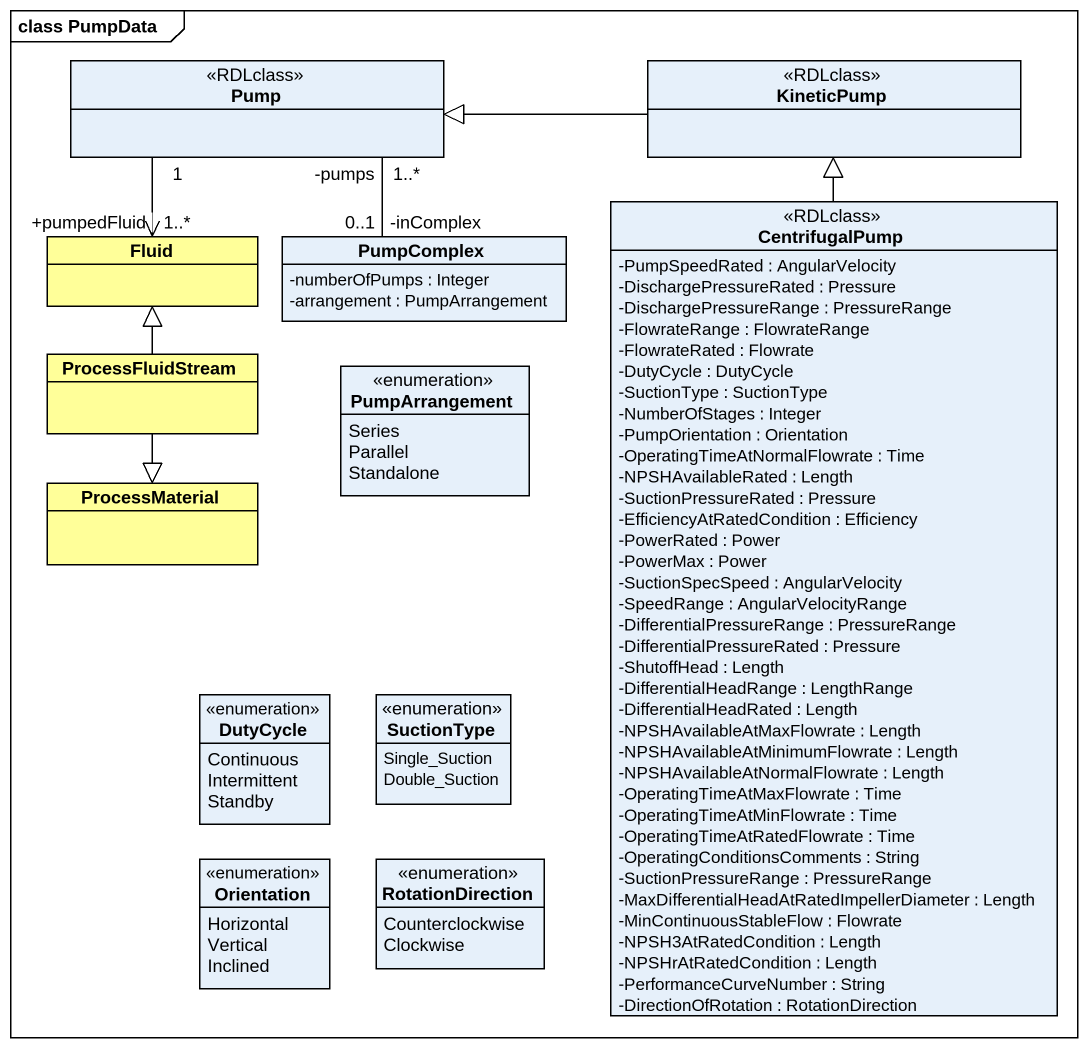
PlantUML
@startuml
mainframe class PumpData
hide circle
hide empty members
skinparam classAttributeIconSize 0
class Pump <<RDLclass>>
class KineticPump <<RDLclass>>
class Fluid #FFFF99
class PumpComplex {
  -numberOfPumps : Integer
  -arrangement : PumpArrangement
}
class CentrifugalPump <<RDLclass>> {
  -PumpSpeedRated : AngularVelocity
  -DischargePressureRated : Pressure
  -DischargePressureRange : PressureRange
  -FlowrateRange : FlowrateRange
  -FlowrateRated : Flowrate
  -DutyCycle : DutyCycle
  -SuctionType : SuctionType
  -NumberOfStages : Integer
  -PumpOrientation : Orientation
  -OperatingTimeAtNormalFlowrate : Time
  -NPSHAvailableRated : Length
  -SuctionPressureRated : Pressure
  -EfficiencyAtRatedCondition : Efficiency
  -PowerRated : Power
  -PowerMax : Power
  -SuctionSpecSpeed : AngularVelocity
  -SpeedRange : AngularVelocityRange
  -DifferentialPressureRange : PressureRange
  -DifferentialPressureRated : Pressure
  -ShutoffHead : Length
  -DifferentialHeadRange : LengthRange
  -DifferentialHeadRated : Length
  -NPSHAvailableAtMaxFlowrate : Length
  -NPSHAvailableAtMinimumFlowrate : Length
  -NPSHAvailableAtNormalFlowrate : Length
  -OperatingTimeAtMaxFlowrate : Time
  -OperatingTimeAtMinFlowrate : Time
  -OperatingTimeAtRatedFlowrate : Time
  -OperatingConditionsComments : String
  -SuctionPressureRange : PressureRange
  -MaxDifferentialHeadAtRatedImpellerDiameter : Length
  -MinContinuousStableFlow : Flowrate
  -NPSH3AtRatedCondition : Length
  -NPSHrAtRatedCondition : Length
  -PerformanceCurveNumber : String
  -DirectionOfRotation : RotationDirection
}
class ProcessFluidStream #FFFF99
enum PumpArrangement {
  Series
  Parallel
  Standalone
}
class ProcessMaterial #FFFF99
enum DutyCycle {
  Continuous
  Intermittent
  Standby
}
enum SuctionType {
  Single_Suction
  Double_Suction
}
enum Orientation {
  Horizontal
  Vertical
  Inclined
}
enum RotationDirection {
  Counterclockwise
  Clockwise
}
Pump "1" --> "1..*\n+pumpedFluid" Fluid
Pump "-pumps\n1..*" -- "-inComplex\n0..1" PumpComplex
KineticPump -left-|> Pump
CentrifugalPump -up-|> KineticPump
ProcessFluidStream -up-|> Fluid
ProcessFluidStream --|> ProcessMaterial
@enduml
